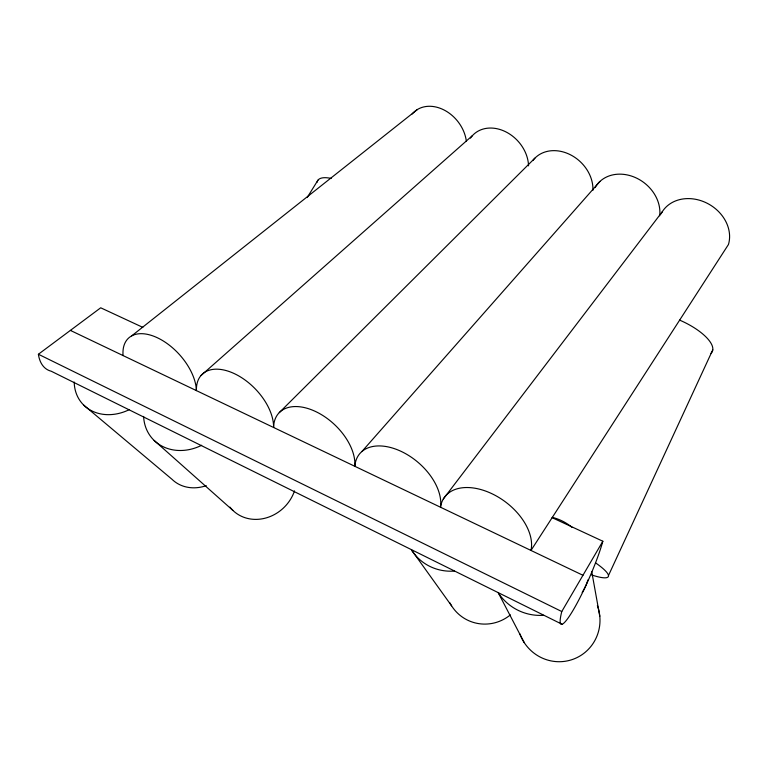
<?xml version="1.0" encoding="UTF-8"?>
<svg xmlns="http://www.w3.org/2000/svg" width="768" height="768" viewBox="0 0 768 768"><rect width="100%" height="100%" fill="white"/><g stroke="black" fill="none" stroke-linecap="round" stroke-linejoin="round"><path stroke-width="1.15" d="M608.477 575.539L712.762 349.843M142.819 327.37L100.704 307.795L38.4 354.25L561.773 611.53L602.842 541.238L552.134 517.67M307.21 197.51L317.942 180.192M443.299 499.027L662.198 211.843M361.853 451.584L599.933 181.44M279.274 412.608L534.95 158.102M200.918 375.619L472.406 135.638M131.674 335.885L417.494 109.459M70.387 330.403L582.95 575.28M562.042 624.259L51.178 371.203A45.197 25.757 -61 0 1 38.4 354.25M83.712 405.12L172.003 479.299A38.006 32.947 -43.5 0 0 206.246 485.654M154.128 440.429L232.982 510.49M451.574 605.818L411.437 549.85A48.826 47.011 -39.4 0 0 454.291 571.075M524.227 642.614L498.317 592.886A49.939 49.786 -0.8 0 0 543.542 615.293M591.734 571.613L599.798 616.31M470.467 138.106A34.79 27.859 47.5 0 1 505.114 131.501A34.79 27.859 47.5 0 1 528.547 165.85M123.072 355.574A46.243 26.515 47.8 0 1 157.632 337.882A46.243 26.515 47.8 0 1 196.435 390.614A47.222 28.003 45.7 0 1 234.682 373.795A47.222 28.003 45.7 0 1 273.59 427.478A48.384 29.539 43.2 0 1 315.869 411.648A48.384 29.539 43.2 0 1 354.835 466.291A49.814 31.066 40.2 0 1 401.549 451.574A49.814 31.066 40.2 0 1 440.506 507.226A51.581 32.563 36.8 0 1 492.077 493.786A51.581 32.563 36.8 0 1 530.986 550.445L728.448 244.512A37.21 30.998 30.7 0 0 705.437 202.426A37.21 30.998 30.7 0 0 661.075 213.85M412.176 114.01A34.291 26.726 51 0 1 443.722 109.824A34.291 26.726 51 0 1 466.33 141.043M129.024 409.776A45.072 37.325 -40.3 0 1 74.208 382.051M510.384 614.89A40.714 39.898 -60.4 0 1 449.837 602.774M597.37 605.587A42.067 41.261 68.1 0 1 573.024 659.29A42.067 41.261 68.1 0 1 519.802 633.744M587.933 579.926A49.939 49.786 -0.8 0 1 582.173 592.445M552.365 517.354A49.939 49.786 -0.8 0 1 572.074 527.376M602.842 541.238A53.27 7.181 -66.3 0 1 573.6 609.408A53.27 7.181 -66.3 0 1 561.773 611.53M294.509 490.896A38.63 34.445 -44.6 0 1 264.96 518.237A38.63 34.445 -44.6 0 1 229.958 507.11M201.667 445.277A45.946 39.35 -40.7 0 1 143.616 416.419M595.094 187.584A36.192 30.038 37.2 0 1 635.184 177.475A36.192 30.038 37.2 0 1 659.693 215.808M532.829 160.56A35.405 28.973 42.9 0 1 570.058 154.589A35.405 28.973 42.9 0 1 592.915 190.358M679.642 320.122A40.061 14.909 24.7 0 1 710.995 353.338M595.901 563.098A42.902 7.939 27.1 0 1 591.715 574.963M317.117 182.246A35.75 12.49 31.4 0 1 331.2 178.426"/></g></svg>
